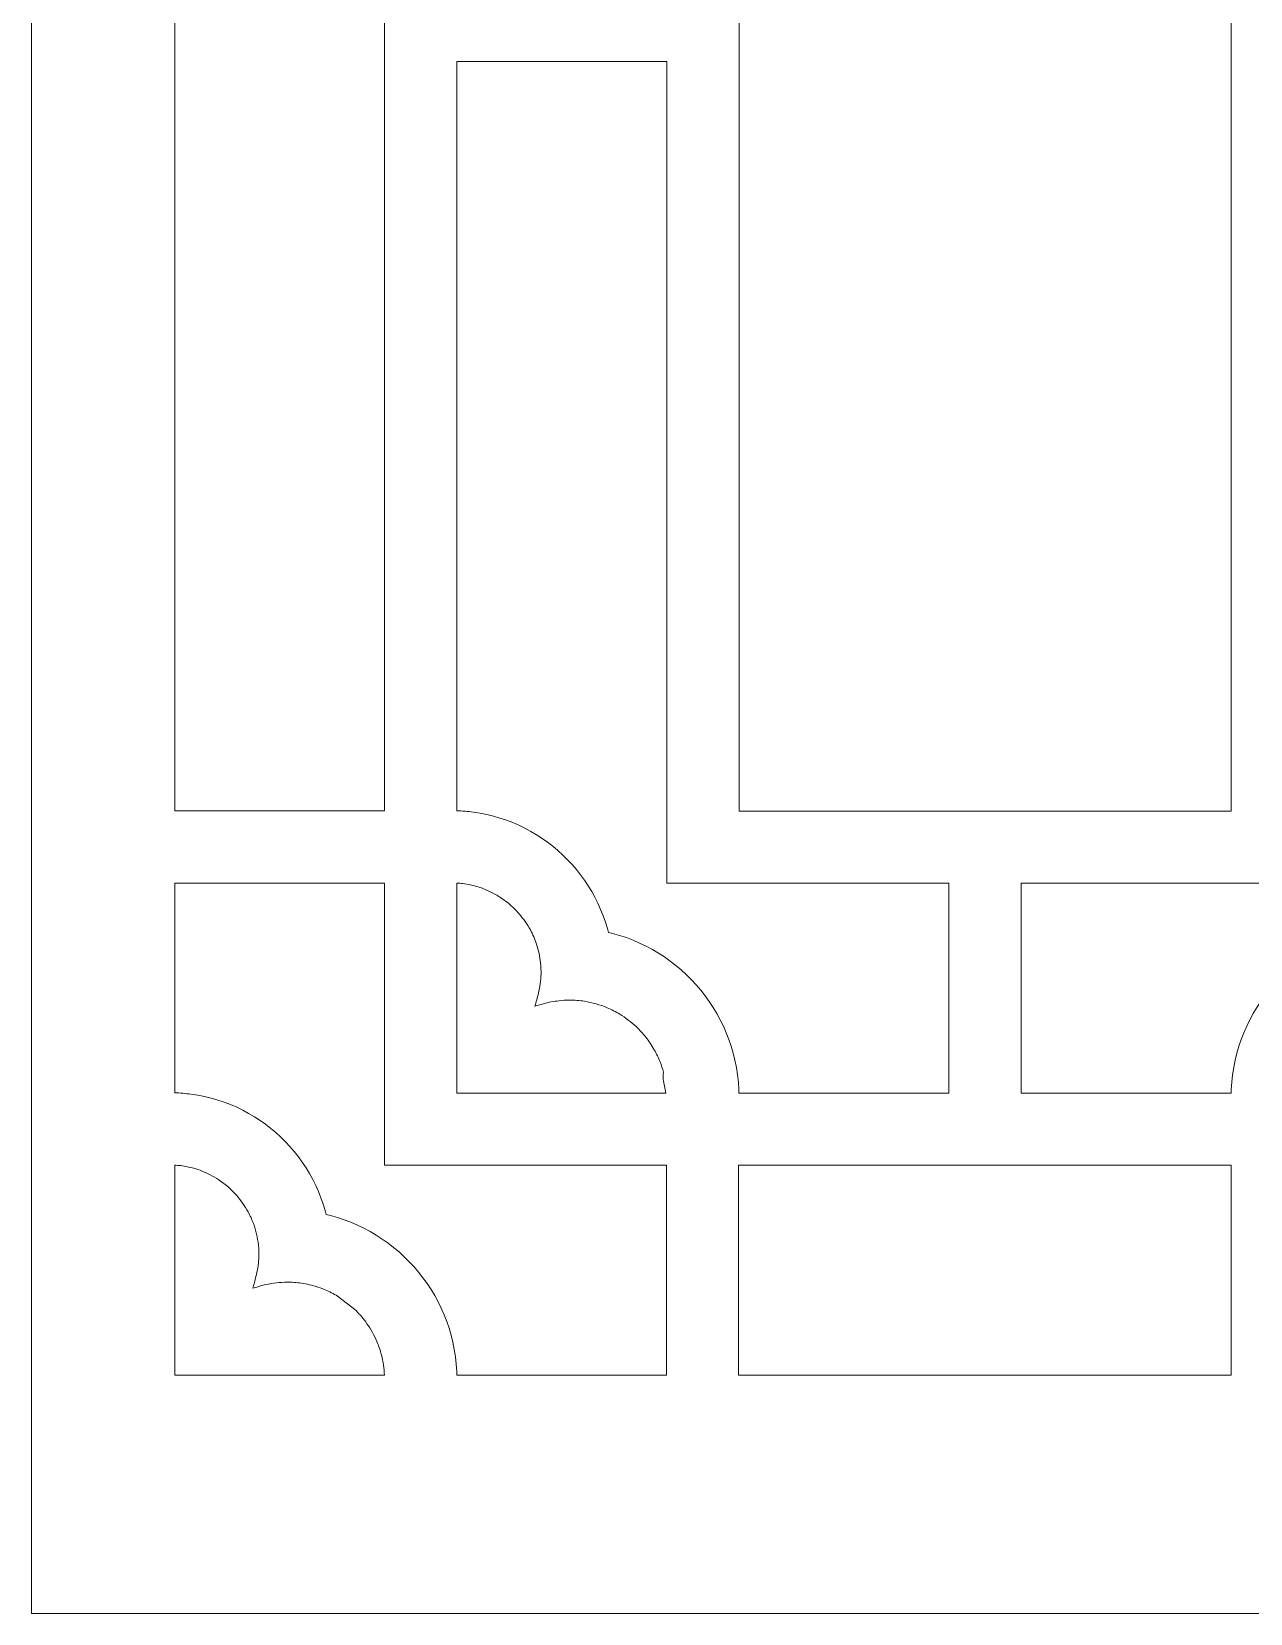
# Model space of a CAD drawing. Header units: centimetres. Extents: x -16.1 to -7.2, y -9.5 to 9.5.
# Drawn here: x -16.137 to -13.483, y -9.5 to -6.053 of the extents above; entities that cross this region are included whole.
import ezdxf

# ---------------------------------------------------------------- set-up
doc = ezdxf.new("R2010")
doc.units = ezdxf.units.CM
doc.header["$MEASUREMENT"] = 0
doc.layers.add('layer 1', color=7, linetype='Continuous')

msp = doc.modelspace()

# ---------------------------------------------------------------- linework, layer by layer
at = {"layer": 'layer 1', "color": 250, "lineweight": 9}
msp.add_open_spline([(-11.98374, 9.5), (-11.98374, 9.5), (-11.98374, -9.5), (-11.98374, -9.5), (-11.98374, -9.5), (-11.98374, -9.5), (-16.13676, -9.5), (-16.13676, -9.5), (-16.13676, -9.5), (-16.13676, -9.5), (-16.13676, 9.5), (-16.13676, 9.5), (-16.13676, 9.5), (-16.13676, 9.5), (-11.98374, 9.5), (-11.98374, 9.5)], degree=3, knots=[0, 0, 0, 0, 0.2, 0.2, 0.2, 0.2, 0.4, 0.4, 0.4, 0.4, 0.6, 0.6, 0.6, 0.6, 1, 1, 1, 1], dxfattribs=at)
at = {"layer": 'layer 1', "color": 7, "lineweight": 9}
for points, knots in [([(-15.82527, -4.32706), (-15.82527, -4.32706), (-15.82527, -7.75155), (-15.82527, -7.75155), (-15.82527, -7.75155), (-15.82527, -7.75155), (-15.368, -7.75155), (-15.368, -7.75155), (-15.368, -7.75155), (-15.368, -7.75155), (-15.368, -4.32706), (-15.368, -4.32706), (-15.368, -4.32706), (-15.368, -4.32706), (-15.82527, -4.32706), (-15.82527, -4.32706)], [0, 0, 0, 0, 0.2, 0.2, 0.2, 0.2, 0.4, 0.4, 0.4, 0.4, 0.6, 0.6, 0.6, 0.6, 1, 1, 1, 1]), ([(-13.52434, -4.32758), (-13.52434, -4.32758), (-14.59619, -4.32758), (-14.59619, -4.32758), (-14.59619, -4.32758), (-14.59619, -4.32758), (-14.59619, -7.75177), (-14.59619, -7.75177), (-14.59619, -7.75177), (-14.59619, -7.75177), (-13.52434, -7.75177), (-13.52434, -7.75177), (-13.52434, -7.75177), (-13.52434, -7.75177), (-13.52434, -4.32758), (-13.52434, -4.32758)], [0, 0, 0, 0, 0.2, 0.2, 0.2, 0.2, 0.4, 0.4, 0.4, 0.4, 0.6, 0.6, 0.6, 0.6, 1, 1, 1, 1]), ([(-15.13104, -7.76282), (-15.13104, -7.76282), (-15.11677, -7.76695), (-15.11677, -7.76695), (-15.11677, -7.76695), (-15.11677, -7.76695), (-15.10276, -7.77168), (-15.10276, -7.77168), (-15.10276, -7.77168), (-15.10276, -7.77168), (-15.08904, -7.77696), (-15.08904, -7.77696), (-15.08904, -7.77696), (-15.08904, -7.77696), (-15.07558, -7.78279), (-15.07558, -7.78279), (-15.07558, -7.78279), (-15.07558, -7.78279), (-15.0624, -7.78919), (-15.0624, -7.78919), (-15.0624, -7.78919), (-15.0624, -7.78919), (-15.04957, -7.79608), (-15.04957, -7.79608), (-15.04957, -7.79608), (-15.04957, -7.79608), (-15.03705, -7.80349), (-15.03705, -7.80349), (-15.03705, -7.80349), (-15.03705, -7.80349), (-15.02485, -7.81139), (-15.02485, -7.81139), (-15.02485, -7.81139), (-15.02485, -7.81139), (-15.01301, -7.81979), (-15.01301, -7.81979), (-15.01301, -7.81979), (-15.01301, -7.81979), (-15.00156, -7.82862), (-15.00156, -7.82862), (-15.00156, -7.82862), (-15.00156, -7.82862), (-14.99047, -7.83794), (-14.99047, -7.83794), (-14.99047, -7.83794), (-14.99047, -7.83794), (-14.97976, -7.84768), (-14.97976, -7.84768), (-14.97976, -7.84768), (-14.97976, -7.84768), (-14.96947, -7.85786), (-14.96947, -7.85786), (-14.96947, -7.85786), (-14.96947, -7.85786), (-14.95963, -7.86844), (-14.95963, -7.86844), (-14.95963, -7.86844), (-14.95963, -7.86844), (-14.95017, -7.8794), (-14.95017, -7.8794), (-14.95017, -7.8794), (-14.95017, -7.8794), (-14.9412, -7.89078), (-14.9412, -7.89078), (-14.9412, -7.89078), (-14.9412, -7.89078), (-14.93266, -7.90251), (-14.93266, -7.90251), (-14.93266, -7.90251), (-14.93266, -7.90251), (-14.92463, -7.9146), (-14.92463, -7.9146), (-14.92463, -7.9146), (-14.92463, -7.9146), (-14.91708, -7.92701), (-14.91708, -7.92701), (-14.91708, -7.92701), (-14.91708, -7.92701), (-14.91002, -7.93979), (-14.91002, -7.93979), (-14.91002, -7.93979), (-14.91002, -7.93979), (-14.90351, -7.95283), (-14.90351, -7.95283), (-14.90351, -7.95283), (-14.90351, -7.95283), (-14.89752, -7.9662), (-14.89752, -7.9662), (-14.89752, -7.9662), (-14.89752, -7.9662), (-14.89208, -7.97987), (-14.89208, -7.97987), (-14.89208, -7.97987), (-14.89208, -7.97987), (-14.88719, -7.9938), (-14.88719, -7.9938), (-14.88719, -7.9938), (-14.88719, -7.9938), (-14.88289, -8.00799), (-14.88289, -8.00799), (-14.88289, -8.00799), (-14.88289, -8.00799), (-14.88076, -8.01616), (-14.88076, -8.01616), (-14.88076, -8.01616), (-14.88076, -8.01616), (-14.87163, -8.01836), (-14.87163, -8.01836), (-14.87163, -8.01836), (-14.87163, -8.01836), (-14.85642, -8.0227), (-14.85642, -8.0227), (-14.85642, -8.0227), (-14.85642, -8.0227), (-14.84152, -8.02765), (-14.84152, -8.02765), (-14.84152, -8.02765), (-14.84152, -8.02765), (-14.82689, -8.03323), (-14.82689, -8.03323), (-14.82689, -8.03323), (-14.82689, -8.03323), (-14.81258, -8.03942), (-14.81258, -8.03942), (-14.81258, -8.03942), (-14.81258, -8.03942), (-14.79856, -8.04616), (-14.79856, -8.04616), (-14.79856, -8.04616), (-14.79856, -8.04616), (-14.7849, -8.0535), (-14.7849, -8.0535), (-14.7849, -8.0535), (-14.7849, -8.0535), (-14.77159, -8.06134), (-14.77159, -8.06134), (-14.77159, -8.06134), (-14.77159, -8.06134), (-14.75863, -8.06974), (-14.75863, -8.06974), (-14.75863, -8.06974), (-14.75863, -8.06974), (-14.74605, -8.07868), (-14.74605, -8.07868), (-14.74605, -8.07868), (-14.74605, -8.07868), (-14.73386, -8.08809), (-14.73386, -8.08809), (-14.73386, -8.08809), (-14.73386, -8.08809), (-14.72209, -8.09801), (-14.72209, -8.09801), (-14.72209, -8.09801), (-14.72209, -8.09801), (-14.71075, -8.10838), (-14.71075, -8.10838), (-14.71075, -8.10838), (-14.71075, -8.10838), (-14.69983, -8.11924), (-14.69983, -8.11924), (-14.69983, -8.11924), (-14.69983, -8.11924), (-14.68939, -8.1305), (-14.68939, -8.1305), (-14.68939, -8.1305), (-14.68939, -8.1305), (-14.67938, -8.14221), (-14.67938, -8.14221), (-14.67938, -8.14221), (-14.67938, -8.14221), (-14.66988, -8.15435), (-14.66988, -8.15435), (-14.66988, -8.15435), (-14.66988, -8.15435), (-14.66089, -8.16685), (-14.66089, -8.16685), (-14.66089, -8.16685), (-14.66089, -8.16685), (-14.65241, -8.17976), (-14.65241, -8.17976), (-14.65241, -8.17976), (-14.65241, -8.17976), (-14.64446, -8.19302), (-14.64446, -8.19302), (-14.64446, -8.19302), (-14.64446, -8.19302), (-14.63704, -8.20664), (-14.63704, -8.20664), (-14.63704, -8.20664), (-14.63704, -8.20664), (-14.63021, -8.22058), (-14.63021, -8.22058), (-14.63021, -8.22058), (-14.63021, -8.22058), (-14.62397, -8.23486), (-14.62397, -8.23486), (-14.62397, -8.23486), (-14.62397, -8.23486), (-14.61829, -8.24944), (-14.61829, -8.24944), (-14.61829, -8.24944), (-14.61829, -8.24944), (-14.61322, -8.26431), (-14.61322, -8.26431), (-14.61322, -8.26431), (-14.61322, -8.26431), (-14.60879, -8.27946), (-14.60879, -8.27946), (-14.60879, -8.27946), (-14.60879, -8.27946), (-14.60499, -8.29486), (-14.60499, -8.29486), (-14.60499, -8.29486), (-14.60499, -8.29486), (-14.60188, -8.31051), (-14.60188, -8.31051), (-14.60188, -8.31051), (-14.60188, -8.31051), (-14.59939, -8.32637), (-14.59939, -8.32637), (-14.59939, -8.32637), (-14.59939, -8.32637), (-14.59761, -8.34245), (-14.59761, -8.34245), (-14.59761, -8.34245), (-14.59761, -8.34245), (-14.59651, -8.35871), (-14.59651, -8.35871), (-14.59651, -8.35871), (-14.59651, -8.35871), (-14.59635, -8.36632), (-14.59635, -8.36632), (-14.59635, -8.36632), (-14.59635, -8.36632), (-14.13889, -8.36632), (-14.13889, -8.36632), (-14.13889, -8.36632), (-14.13889, -8.36632), (-14.13889, -7.90905), (-14.13889, -7.90905), (-14.13889, -7.90905), (-14.13889, -7.90905), (-14.75343, -7.90905), (-14.75343, -7.90905), (-14.75343, -7.90905), (-14.75343, -7.90905), (-14.75343, -6.1183), (-14.75343, -6.1183), (-14.75343, -6.1183), (-14.75343, -6.1183), (-15.21073, -6.1183), (-15.21073, -6.1183), (-15.21073, -6.1183), (-15.21073, -6.1183), (-15.21073, -7.7512), (-15.21073, -7.7512), (-15.21073, -7.7512), (-15.19878, -7.75147), (-15.18702, -7.7527), (-15.17518, -7.75402), (-15.17518, -7.75402), (-15.17518, -7.75402), (-15.16024, -7.75634), (-15.16024, -7.75634), (-15.16024, -7.75634), (-15.16024, -7.75634), (-15.14551, -7.75927), (-15.14551, -7.75927), (-15.14551, -7.75927), (-15.14551, -7.75927), (-15.13104, -7.76282), (-15.13104, -7.76282)], [0, 0, 0, 0, 0.0144928, 0.0144928, 0.0144928, 0.0144928, 0.0289855, 0.0289855, 0.0289855, 0.0289855, 0.0434783, 0.0434783, 0.0434783, 0.0434783, 0.057971, 0.057971, 0.057971, 0.057971, 0.0724638, 0.0724638, 0.0724638, 0.0724638, 0.0869565, 0.0869565, 0.0869565, 0.0869565, 0.1014493, 0.1014493, 0.1014493, 0.1014493, 0.115942, 0.115942, 0.115942, 0.115942, 0.1304348, 0.1304348, 0.1304348, 0.1304348, 0.1449275, 0.1449275, 0.1449275, 0.1449275, 0.1594203, 0.1594203, 0.1594203, 0.1594203, 0.173913, 0.173913, 0.173913, 0.173913, 0.1884058, 0.1884058, 0.1884058, 0.1884058, 0.2028986, 0.2028986, 0.2028986, 0.2028986, 0.2173913, 0.2173913, 0.2173913, 0.2173913, 0.2318841, 0.2318841, 0.2318841, 0.2318841, 0.2463768, 0.2463768, 0.2463768, 0.2463768, 0.2608696, 0.2608696, 0.2608696, 0.2608696, 0.2753623, 0.2753623, 0.2753623, 0.2753623, 0.2898551, 0.2898551, 0.2898551, 0.2898551, 0.3043478, 0.3043478, 0.3043478, 0.3043478, 0.3188406, 0.3188406, 0.3188406, 0.3188406, 0.3333333, 0.3333333, 0.3333333, 0.3333333, 0.3478261, 0.3478261, 0.3478261, 0.3478261, 0.3623188, 0.3623188, 0.3623188, 0.3623188, 0.3768116, 0.3768116, 0.3768116, 0.3768116, 0.3913043, 0.3913043, 0.3913043, 0.3913043, 0.4057971, 0.4057971, 0.4057971, 0.4057971, 0.4202899, 0.4202899, 0.4202899, 0.4202899, 0.4347826, 0.4347826, 0.4347826, 0.4347826, 0.4492754, 0.4492754, 0.4492754, 0.4492754, 0.4637681, 0.4637681, 0.4637681, 0.4637681, 0.4782609, 0.4782609, 0.4782609, 0.4782609, 0.4927536, 0.4927536, 0.4927536, 0.4927536, 0.5072464, 0.5072464, 0.5072464, 0.5072464, 0.5217391, 0.5217391, 0.5217391, 0.5217391, 0.5362319, 0.5362319, 0.5362319, 0.5362319, 0.5507246, 0.5507246, 0.5507246, 0.5507246, 0.5652174, 0.5652174, 0.5652174, 0.5652174, 0.5797101, 0.5797101, 0.5797101, 0.5797101, 0.5942029, 0.5942029, 0.5942029, 0.5942029, 0.6086957, 0.6086957, 0.6086957, 0.6086957, 0.6231884, 0.6231884, 0.6231884, 0.6231884, 0.6376812, 0.6376812, 0.6376812, 0.6376812, 0.6521739, 0.6521739, 0.6521739, 0.6521739, 0.6666667, 0.6666667, 0.6666667, 0.6666667, 0.6811594, 0.6811594, 0.6811594, 0.6811594, 0.6956522, 0.6956522, 0.6956522, 0.6956522, 0.7101449, 0.7101449, 0.7101449, 0.7101449, 0.7246377, 0.7246377, 0.7246377, 0.7246377, 0.7391304, 0.7391304, 0.7391304, 0.7391304, 0.7536232, 0.7536232, 0.7536232, 0.7536232, 0.7681159, 0.7681159, 0.7681159, 0.7681159, 0.7826087, 0.7826087, 0.7826087, 0.7826087, 0.7971014, 0.7971014, 0.7971014, 0.7971014, 0.8115942, 0.8115942, 0.8115942, 0.8115942, 0.826087, 0.826087, 0.826087, 0.826087, 0.8405797, 0.8405797, 0.8405797, 0.8405797, 0.8550725, 0.8550725, 0.8550725, 0.8550725, 0.8695652, 0.8695652, 0.8695652, 0.8695652, 0.884058, 0.884058, 0.884058, 0.884058, 0.8985507, 0.8985507, 0.8985507, 0.8985507, 0.9130435, 0.9130435, 0.9130435, 0.9130435, 0.9275362, 0.9275362, 0.9275362, 0.9275362, 0.942029, 0.942029, 0.942029, 0.942029, 0.9565217, 0.9565217, 0.9565217, 0.9565217, 0.9710145, 0.9710145, 0.9710145, 0.9710145, 1, 1, 1, 1]), ([(-13.46809, -8.17976), (-13.46809, -8.17976), (-13.45962, -8.16685), (-13.45962, -8.16685), (-13.45962, -8.16685), (-13.45962, -8.16685), (-13.45062, -8.15435), (-13.45062, -8.15435), (-13.45062, -8.15435), (-13.45062, -8.15435), (-13.4411, -8.14221), (-13.4411, -8.14221), (-13.4411, -8.14221), (-13.4411, -8.14221), (-13.43114, -8.1305), (-13.43114, -8.1305), (-13.43114, -8.1305), (-13.43114, -8.1305), (-13.42067, -8.11924), (-13.42067, -8.11924), (-13.42067, -8.11924), (-13.42067, -8.11924), (-13.40976, -8.10838), (-13.40976, -8.10838), (-13.40976, -8.10838), (-13.40976, -8.10838), (-13.39841, -8.09801), (-13.39841, -8.09801), (-13.39841, -8.09801), (-13.39841, -8.09801), (-13.38662, -8.08809), (-13.38662, -8.08809), (-13.38662, -8.08809), (-13.38662, -8.08809), (-13.37445, -8.07868), (-13.37445, -8.07868), (-13.37445, -8.07868), (-13.37445, -8.07868), (-13.36188, -8.06974), (-13.36188, -8.06974), (-13.36188, -8.06974), (-13.36188, -8.06974), (-13.34894, -8.06134), (-13.34894, -8.06134), (-13.34894, -8.06134), (-13.34894, -8.06134), (-13.3356, -8.0535), (-13.3356, -8.0535), (-13.3356, -8.0535), (-13.3356, -8.0535), (-13.32192, -8.04616), (-13.32192, -8.04616), (-13.32192, -8.04616), (-13.32192, -8.04616), (-13.30792, -8.03942), (-13.30792, -8.03942), (-13.30792, -8.03942), (-13.30792, -8.03942), (-13.29362, -8.03323), (-13.29362, -8.03323), (-13.29362, -8.03323), (-13.29362, -8.03323), (-13.27899, -8.02765), (-13.27899, -8.02765), (-13.27899, -8.02765), (-13.27899, -8.02765), (-13.26408, -8.0227), (-13.26408, -8.0227), (-13.26408, -8.0227), (-13.26408, -8.0227), (-13.2489, -8.01836), (-13.2489, -8.01836), (-13.2489, -8.01836), (-13.2489, -8.01836), (-13.23974, -8.01616), (-13.23974, -8.01616), (-13.23974, -8.01616), (-13.23974, -8.01616), (-13.23764, -8.00799), (-13.23764, -8.00799), (-13.23764, -8.00799), (-13.23764, -8.00799), (-13.23331, -7.9938), (-13.23331, -7.9938), (-13.23331, -7.9938), (-13.23331, -7.9938), (-13.22842, -7.97987), (-13.22842, -7.97987), (-13.22842, -7.97987), (-13.22842, -7.97987), (-13.22298, -7.9662), (-13.22298, -7.9662), (-13.22298, -7.9662), (-13.22298, -7.9662), (-13.21699, -7.95283), (-13.21699, -7.95283), (-13.21699, -7.95283), (-13.21699, -7.95283), (-13.21045, -7.93979), (-13.21045, -7.93979), (-13.21045, -7.93979), (-13.21045, -7.93979), (-13.20343, -7.92701), (-13.20343, -7.92701), (-13.20343, -7.92701), (-13.20343, -7.92701), (-13.19588, -7.9146), (-13.19588, -7.9146), (-13.19588, -7.9146), (-13.19588, -7.9146), (-13.18781, -7.90251), (-13.18781, -7.90251), (-13.18781, -7.90251), (-13.18781, -7.90251), (-13.1793, -7.89078), (-13.1793, -7.89078), (-13.1793, -7.89078), (-13.1793, -7.89078), (-13.17031, -7.8794), (-13.17031, -7.8794), (-13.17031, -7.8794), (-13.17031, -7.8794), (-13.1609, -7.86844), (-13.1609, -7.86844), (-13.1609, -7.86844), (-13.1609, -7.86844), (-13.15103, -7.85786), (-13.15103, -7.85786), (-13.15103, -7.85786), (-13.15103, -7.85786), (-13.14072, -7.84768), (-13.14072, -7.84768), (-13.14072, -7.84768), (-13.14072, -7.84768), (-13.13003, -7.83794), (-13.13003, -7.83794), (-13.13003, -7.83794), (-13.13003, -7.83794), (-13.11895, -7.82862), (-13.11895, -7.82862), (-13.11895, -7.82862), (-13.11895, -7.82862), (-13.10747, -7.81979), (-13.10747, -7.81979), (-13.10747, -7.81979), (-13.10747, -7.81979), (-13.09565, -7.81139), (-13.09565, -7.81139), (-13.09565, -7.81139), (-13.09565, -7.81139), (-13.08345, -7.80349), (-13.08345, -7.80349), (-13.08345, -7.80349), (-13.08345, -7.80349), (-13.07093, -7.79608), (-13.07093, -7.79608), (-13.07093, -7.79608), (-13.07093, -7.79608), (-13.05808, -7.78919), (-13.05808, -7.78919), (-13.05808, -7.78919), (-13.05808, -7.78919), (-13.04492, -7.78279), (-13.04492, -7.78279), (-13.04492, -7.78279), (-13.04492, -7.78279), (-13.03147, -7.77696), (-13.03147, -7.77696), (-13.03147, -7.77696), (-13.03147, -7.77696), (-13.01774, -7.77168), (-13.01774, -7.77168), (-13.01774, -7.77168), (-13.01774, -7.77168), (-13.00374, -7.76695), (-13.00374, -7.76695), (-13.00374, -7.76695), (-13.00374, -7.76695), (-12.98949, -7.76282), (-12.98949, -7.76282), (-12.98949, -7.76282), (-12.98949, -7.76282), (-12.975, -7.75927), (-12.975, -7.75927), (-12.975, -7.75927), (-12.975, -7.75927), (-12.96028, -7.75634), (-12.96028, -7.75634), (-12.96028, -7.75634), (-12.96028, -7.75634), (-12.94535, -7.75402), (-12.94535, -7.75402), (-12.94535, -7.75402), (-12.93348, -7.7527), (-12.92172, -7.75147), (-12.90977, -7.7512), (-12.90977, -7.7512), (-12.90977, -7.7512), (-12.90977, -6.1183), (-12.90977, -6.1183), (-12.90977, -6.1183), (-12.90977, -6.1183), (-13.36707, -6.1183), (-13.36707, -6.1183), (-13.36707, -6.1183), (-13.36707, -6.1183), (-13.36707, -7.90905), (-13.36707, -7.90905), (-13.36707, -7.90905), (-13.36707, -7.90905), (-13.98161, -7.90905), (-13.98161, -7.90905), (-13.98161, -7.90905), (-13.98161, -7.90905), (-13.98161, -8.36632), (-13.98161, -8.36632), (-13.98161, -8.36632), (-13.98161, -8.36632), (-13.52415, -8.36632), (-13.52415, -8.36632), (-13.52415, -8.36632), (-13.52415, -8.36632), (-13.52396, -8.35871), (-13.52396, -8.35871), (-13.52396, -8.35871), (-13.52396, -8.35871), (-13.52289, -8.34245), (-13.52289, -8.34245), (-13.52289, -8.34245), (-13.52289, -8.34245), (-13.52111, -8.32637), (-13.52111, -8.32637), (-13.52111, -8.32637), (-13.52111, -8.32637), (-13.51865, -8.31051), (-13.51865, -8.31051), (-13.51865, -8.31051), (-13.51865, -8.31051), (-13.51551, -8.29486), (-13.51551, -8.29486), (-13.51551, -8.29486), (-13.51551, -8.29486), (-13.51171, -8.27946), (-13.51171, -8.27946), (-13.51171, -8.27946), (-13.51171, -8.27946), (-13.50728, -8.26431), (-13.50728, -8.26431), (-13.50728, -8.26431), (-13.50728, -8.26431), (-13.50222, -8.24944), (-13.50222, -8.24944), (-13.50222, -8.24944), (-13.50222, -8.24944), (-13.49656, -8.23486), (-13.49656, -8.23486), (-13.49656, -8.23486), (-13.49656, -8.23486), (-13.49027, -8.22058), (-13.49027, -8.22058), (-13.49027, -8.22058), (-13.49027, -8.22058), (-13.48343, -8.20664), (-13.48343, -8.20664), (-13.48343, -8.20664), (-13.48343, -8.20664), (-13.47605, -8.19302), (-13.47605, -8.19302), (-13.47605, -8.19302), (-13.47605, -8.19302), (-13.46809, -8.17976), (-13.46809, -8.17976)], [0, 0, 0, 0, 0.0144928, 0.0144928, 0.0144928, 0.0144928, 0.0289855, 0.0289855, 0.0289855, 0.0289855, 0.0434783, 0.0434783, 0.0434783, 0.0434783, 0.057971, 0.057971, 0.057971, 0.057971, 0.0724638, 0.0724638, 0.0724638, 0.0724638, 0.0869565, 0.0869565, 0.0869565, 0.0869565, 0.1014493, 0.1014493, 0.1014493, 0.1014493, 0.115942, 0.115942, 0.115942, 0.115942, 0.1304348, 0.1304348, 0.1304348, 0.1304348, 0.1449275, 0.1449275, 0.1449275, 0.1449275, 0.1594203, 0.1594203, 0.1594203, 0.1594203, 0.173913, 0.173913, 0.173913, 0.173913, 0.1884058, 0.1884058, 0.1884058, 0.1884058, 0.2028986, 0.2028986, 0.2028986, 0.2028986, 0.2173913, 0.2173913, 0.2173913, 0.2173913, 0.2318841, 0.2318841, 0.2318841, 0.2318841, 0.2463768, 0.2463768, 0.2463768, 0.2463768, 0.2608696, 0.2608696, 0.2608696, 0.2608696, 0.2753623, 0.2753623, 0.2753623, 0.2753623, 0.2898551, 0.2898551, 0.2898551, 0.2898551, 0.3043478, 0.3043478, 0.3043478, 0.3043478, 0.3188406, 0.3188406, 0.3188406, 0.3188406, 0.3333333, 0.3333333, 0.3333333, 0.3333333, 0.3478261, 0.3478261, 0.3478261, 0.3478261, 0.3623188, 0.3623188, 0.3623188, 0.3623188, 0.3768116, 0.3768116, 0.3768116, 0.3768116, 0.3913043, 0.3913043, 0.3913043, 0.3913043, 0.4057971, 0.4057971, 0.4057971, 0.4057971, 0.4202899, 0.4202899, 0.4202899, 0.4202899, 0.4347826, 0.4347826, 0.4347826, 0.4347826, 0.4492754, 0.4492754, 0.4492754, 0.4492754, 0.4637681, 0.4637681, 0.4637681, 0.4637681, 0.4782609, 0.4782609, 0.4782609, 0.4782609, 0.4927536, 0.4927536, 0.4927536, 0.4927536, 0.5072464, 0.5072464, 0.5072464, 0.5072464, 0.5217391, 0.5217391, 0.5217391, 0.5217391, 0.5362319, 0.5362319, 0.5362319, 0.5362319, 0.5507246, 0.5507246, 0.5507246, 0.5507246, 0.5652174, 0.5652174, 0.5652174, 0.5652174, 0.5797101, 0.5797101, 0.5797101, 0.5797101, 0.5942029, 0.5942029, 0.5942029, 0.5942029, 0.6086957, 0.6086957, 0.6086957, 0.6086957, 0.6231884, 0.6231884, 0.6231884, 0.6231884, 0.6376812, 0.6376812, 0.6376812, 0.6376812, 0.6521739, 0.6521739, 0.6521739, 0.6521739, 0.6666667, 0.6666667, 0.6666667, 0.6666667, 0.6811594, 0.6811594, 0.6811594, 0.6811594, 0.6956522, 0.6956522, 0.6956522, 0.6956522, 0.7101449, 0.7101449, 0.7101449, 0.7101449, 0.7246377, 0.7246377, 0.7246377, 0.7246377, 0.7391304, 0.7391304, 0.7391304, 0.7391304, 0.7536232, 0.7536232, 0.7536232, 0.7536232, 0.7681159, 0.7681159, 0.7681159, 0.7681159, 0.7826087, 0.7826087, 0.7826087, 0.7826087, 0.7971014, 0.7971014, 0.7971014, 0.7971014, 0.8115942, 0.8115942, 0.8115942, 0.8115942, 0.826087, 0.826087, 0.826087, 0.826087, 0.8405797, 0.8405797, 0.8405797, 0.8405797, 0.8550725, 0.8550725, 0.8550725, 0.8550725, 0.8695652, 0.8695652, 0.8695652, 0.8695652, 0.884058, 0.884058, 0.884058, 0.884058, 0.8985507, 0.8985507, 0.8985507, 0.8985507, 0.9130435, 0.9130435, 0.9130435, 0.9130435, 0.9275362, 0.9275362, 0.9275362, 0.9275362, 0.942029, 0.942029, 0.942029, 0.942029, 0.9565217, 0.9565217, 0.9565217, 0.9565217, 0.9710145, 0.9710145, 0.9710145, 0.9710145, 1, 1, 1, 1]), ([(-15.69013, -8.39736), (-15.69013, -8.39736), (-15.67697, -8.40373), (-15.67697, -8.40373), (-15.67697, -8.40373), (-15.67697, -8.40373), (-15.66412, -8.41062), (-15.66412, -8.41062), (-15.66412, -8.41062), (-15.66412, -8.41062), (-15.65159, -8.41803), (-15.65159, -8.41803), (-15.65159, -8.41803), (-15.65159, -8.41803), (-15.63943, -8.42593), (-15.63943, -8.42593), (-15.63943, -8.42593), (-15.63943, -8.42593), (-15.62758, -8.43433), (-15.62758, -8.43433), (-15.62758, -8.43433), (-15.62758, -8.43433), (-15.61612, -8.44319), (-15.61612, -8.44319), (-15.61612, -8.44319), (-15.61612, -8.44319), (-15.60502, -8.45248), (-15.60502, -8.45248), (-15.60502, -8.45248), (-15.60502, -8.45248), (-15.59432, -8.46222), (-15.59432, -8.46222), (-15.59432, -8.46222), (-15.59432, -8.46222), (-15.58402, -8.4724), (-15.58402, -8.4724), (-15.58402, -8.4724), (-15.58402, -8.4724), (-15.57417, -8.48298), (-15.57417, -8.48298), (-15.57417, -8.48298), (-15.57417, -8.48298), (-15.56474, -8.49394), (-15.56474, -8.49394), (-15.56474, -8.49394), (-15.56474, -8.49394), (-15.55575, -8.50533), (-15.55575, -8.50533), (-15.55575, -8.50533), (-15.55575, -8.50533), (-15.54724, -8.51705), (-15.54724, -8.51705), (-15.54724, -8.51705), (-15.54724, -8.51705), (-15.5392, -8.52914), (-15.5392, -8.52914), (-15.5392, -8.52914), (-15.5392, -8.52914), (-15.53162, -8.54156), (-15.53162, -8.54156), (-15.53162, -8.54156), (-15.53162, -8.54156), (-15.5246, -8.55433), (-15.5246, -8.55433), (-15.5246, -8.55433), (-15.5246, -8.55433), (-15.51806, -8.5674), (-15.51806, -8.5674), (-15.51806, -8.5674), (-15.51806, -8.5674), (-15.51207, -8.58078), (-15.51207, -8.58078), (-15.51207, -8.58078), (-15.51207, -8.58078), (-15.50663, -8.59442), (-15.50663, -8.59442), (-15.50663, -8.59442), (-15.50663, -8.59442), (-15.50176, -8.60834), (-15.50176, -8.60834), (-15.50176, -8.60834), (-15.50176, -8.60834), (-15.49744, -8.62253), (-15.49744, -8.62253), (-15.49744, -8.62253), (-15.49744, -8.62253), (-15.49533, -8.63071), (-15.49533, -8.63071), (-15.49533, -8.63071), (-15.49533, -8.63071), (-15.48617, -8.63292), (-15.48617, -8.63292), (-15.48617, -8.63292), (-15.48617, -8.63292), (-15.47099, -8.63725), (-15.47099, -8.63725), (-15.47099, -8.63725), (-15.47099, -8.63725), (-15.45609, -8.64223), (-15.45609, -8.64223), (-15.45609, -8.64223), (-15.45609, -8.64223), (-15.44145, -8.64781), (-15.44145, -8.64781), (-15.44145, -8.64781), (-15.44145, -8.64781), (-15.42713, -8.65396), (-15.42713, -8.65396), (-15.42713, -8.65396), (-15.42713, -8.65396), (-15.41312, -8.66071), (-15.41312, -8.66071), (-15.41312, -8.66071), (-15.41312, -8.66071), (-15.39945, -8.66804), (-15.39945, -8.66804), (-15.39945, -8.66804), (-15.39945, -8.66804), (-15.38614, -8.67592), (-15.38614, -8.67592), (-15.38614, -8.67592), (-15.38614, -8.67592), (-15.37317, -8.68431), (-15.37317, -8.68431), (-15.37317, -8.68431), (-15.37317, -8.68431), (-15.36059, -8.69323), (-15.36059, -8.69323), (-15.36059, -8.69323), (-15.36059, -8.69323), (-15.34842, -8.70266), (-15.34842, -8.70266), (-15.34842, -8.70266), (-15.34842, -8.70266), (-15.33663, -8.71256), (-15.33663, -8.71256), (-15.33663, -8.71256), (-15.33663, -8.71256), (-15.32529, -8.72296), (-15.32529, -8.72296), (-15.32529, -8.72296), (-15.32529, -8.72296), (-15.31438, -8.73378), (-15.31438, -8.73378), (-15.31438, -8.73378), (-15.31438, -8.73378), (-15.30393, -8.74508), (-15.30393, -8.74508), (-15.30393, -8.74508), (-15.30393, -8.74508), (-15.29395, -8.75678), (-15.29395, -8.75678), (-15.29395, -8.75678), (-15.29395, -8.75678), (-15.28446, -8.76889), (-15.28446, -8.76889), (-15.28446, -8.76889), (-15.28446, -8.76889), (-15.27543, -8.78142), (-15.27543, -8.78142), (-15.27543, -8.78142), (-15.27543, -8.78142), (-15.26695, -8.79433), (-15.26695, -8.79433), (-15.26695, -8.79433), (-15.26695, -8.79433), (-15.25902, -8.80759), (-15.25902, -8.80759), (-15.25902, -8.80759), (-15.25902, -8.80759), (-15.25161, -8.82121), (-15.25161, -8.82121), (-15.25161, -8.82121), (-15.25161, -8.82121), (-15.24478, -8.83516), (-15.24478, -8.83516), (-15.24478, -8.83516), (-15.24478, -8.83516), (-15.23851, -8.84943), (-15.23851, -8.84943), (-15.23851, -8.84943), (-15.23851, -8.84943), (-15.23283, -8.86401), (-15.23283, -8.86401), (-15.23283, -8.86401), (-15.23283, -8.86401), (-15.2278, -8.87886), (-15.2278, -8.87886), (-15.2278, -8.87886), (-15.2278, -8.87886), (-15.22333, -8.89401), (-15.22333, -8.89401), (-15.22333, -8.89401), (-15.22333, -8.89401), (-15.21953, -8.9094), (-15.21953, -8.9094), (-15.21953, -8.9094), (-15.21953, -8.9094), (-15.21642, -8.92505), (-15.21642, -8.92505), (-15.21642, -8.92505), (-15.21642, -8.92505), (-15.21396, -8.94091), (-15.21396, -8.94091), (-15.21396, -8.94091), (-15.21396, -8.94091), (-15.21215, -8.95699), (-15.21215, -8.95699), (-15.21215, -8.95699), (-15.21215, -8.95699), (-15.21109, -8.97326), (-15.21109, -8.97326), (-15.21109, -8.97326), (-15.21109, -8.97326), (-15.21092, -8.98086), (-15.21092, -8.98086), (-15.21092, -8.98086), (-15.21092, -8.98086), (-14.75439, -8.98086), (-14.75439, -8.98086), (-14.75439, -8.98086), (-14.75439, -8.98086), (-14.75439, -8.52359), (-14.75439, -8.52359), (-14.75439, -8.52359), (-14.75439, -8.52359), (-15.368, -8.52359), (-15.368, -8.52359), (-15.368, -8.52359), (-15.368, -8.52359), (-15.368, -7.90883), (-15.368, -7.90883), (-15.368, -7.90883), (-15.368, -7.90883), (-15.82527, -7.90883), (-15.82527, -7.90883), (-15.82527, -7.90883), (-15.82527, -7.90883), (-15.82527, -8.36575), (-15.82527, -8.36575), (-15.82527, -8.36575), (-15.81335, -8.36602), (-15.80156, -8.36725), (-15.78973, -8.36856), (-15.78973, -8.36856), (-15.78973, -8.36856), (-15.77479, -8.37088), (-15.77479, -8.37088), (-15.77479, -8.37088), (-15.77479, -8.37088), (-15.76008, -8.37381), (-15.76008, -8.37381), (-15.76008, -8.37381), (-15.76008, -8.37381), (-15.74558, -8.37737), (-15.74558, -8.37737), (-15.74558, -8.37737), (-15.74558, -8.37737), (-15.73131, -8.3815), (-15.73131, -8.3815), (-15.73131, -8.3815), (-15.73131, -8.3815), (-15.71731, -8.38623), (-15.71731, -8.38623), (-15.71731, -8.38623), (-15.71731, -8.38623), (-15.70358, -8.3915), (-15.70358, -8.3915), (-15.70358, -8.3915), (-15.70358, -8.3915), (-15.69013, -8.39736), (-15.69013, -8.39736)], [0, 0, 0, 0, 0.0144928, 0.0144928, 0.0144928, 0.0144928, 0.0289855, 0.0289855, 0.0289855, 0.0289855, 0.0434783, 0.0434783, 0.0434783, 0.0434783, 0.057971, 0.057971, 0.057971, 0.057971, 0.0724638, 0.0724638, 0.0724638, 0.0724638, 0.0869565, 0.0869565, 0.0869565, 0.0869565, 0.1014493, 0.1014493, 0.1014493, 0.1014493, 0.115942, 0.115942, 0.115942, 0.115942, 0.1304348, 0.1304348, 0.1304348, 0.1304348, 0.1449275, 0.1449275, 0.1449275, 0.1449275, 0.1594203, 0.1594203, 0.1594203, 0.1594203, 0.173913, 0.173913, 0.173913, 0.173913, 0.1884058, 0.1884058, 0.1884058, 0.1884058, 0.2028986, 0.2028986, 0.2028986, 0.2028986, 0.2173913, 0.2173913, 0.2173913, 0.2173913, 0.2318841, 0.2318841, 0.2318841, 0.2318841, 0.2463768, 0.2463768, 0.2463768, 0.2463768, 0.2608696, 0.2608696, 0.2608696, 0.2608696, 0.2753623, 0.2753623, 0.2753623, 0.2753623, 0.2898551, 0.2898551, 0.2898551, 0.2898551, 0.3043478, 0.3043478, 0.3043478, 0.3043478, 0.3188406, 0.3188406, 0.3188406, 0.3188406, 0.3333333, 0.3333333, 0.3333333, 0.3333333, 0.3478261, 0.3478261, 0.3478261, 0.3478261, 0.3623188, 0.3623188, 0.3623188, 0.3623188, 0.3768116, 0.3768116, 0.3768116, 0.3768116, 0.3913043, 0.3913043, 0.3913043, 0.3913043, 0.4057971, 0.4057971, 0.4057971, 0.4057971, 0.4202899, 0.4202899, 0.4202899, 0.4202899, 0.4347826, 0.4347826, 0.4347826, 0.4347826, 0.4492754, 0.4492754, 0.4492754, 0.4492754, 0.4637681, 0.4637681, 0.4637681, 0.4637681, 0.4782609, 0.4782609, 0.4782609, 0.4782609, 0.4927536, 0.4927536, 0.4927536, 0.4927536, 0.5072464, 0.5072464, 0.5072464, 0.5072464, 0.5217391, 0.5217391, 0.5217391, 0.5217391, 0.5362319, 0.5362319, 0.5362319, 0.5362319, 0.5507246, 0.5507246, 0.5507246, 0.5507246, 0.5652174, 0.5652174, 0.5652174, 0.5652174, 0.5797101, 0.5797101, 0.5797101, 0.5797101, 0.5942029, 0.5942029, 0.5942029, 0.5942029, 0.6086957, 0.6086957, 0.6086957, 0.6086957, 0.6231884, 0.6231884, 0.6231884, 0.6231884, 0.6376812, 0.6376812, 0.6376812, 0.6376812, 0.6521739, 0.6521739, 0.6521739, 0.6521739, 0.6666667, 0.6666667, 0.6666667, 0.6666667, 0.6811594, 0.6811594, 0.6811594, 0.6811594, 0.6956522, 0.6956522, 0.6956522, 0.6956522, 0.7101449, 0.7101449, 0.7101449, 0.7101449, 0.7246377, 0.7246377, 0.7246377, 0.7246377, 0.7391304, 0.7391304, 0.7391304, 0.7391304, 0.7536232, 0.7536232, 0.7536232, 0.7536232, 0.7681159, 0.7681159, 0.7681159, 0.7681159, 0.7826087, 0.7826087, 0.7826087, 0.7826087, 0.7971014, 0.7971014, 0.7971014, 0.7971014, 0.8115942, 0.8115942, 0.8115942, 0.8115942, 0.826087, 0.826087, 0.826087, 0.826087, 0.8405797, 0.8405797, 0.8405797, 0.8405797, 0.8550725, 0.8550725, 0.8550725, 0.8550725, 0.8695652, 0.8695652, 0.8695652, 0.8695652, 0.884058, 0.884058, 0.884058, 0.884058, 0.8985507, 0.8985507, 0.8985507, 0.8985507, 0.9130435, 0.9130435, 0.9130435, 0.9130435, 0.9275362, 0.9275362, 0.9275362, 0.9275362, 0.942029, 0.942029, 0.942029, 0.942029, 0.9565217, 0.9565217, 0.9565217, 0.9565217, 0.9710145, 0.9710145, 0.9710145, 0.9710145, 1, 1, 1, 1]), ([(-14.76804, -8.29855), (-14.77154, -8.28928), (-14.77608, -8.28048), (-14.78091, -8.27186), (-14.78091, -8.27186), (-14.78636, -8.26237), (-14.79222, -8.25307), (-14.79907, -8.24456), (-14.79907, -8.24456), (-14.80572, -8.2365), (-14.81255, -8.22855), (-14.8203, -8.22146), (-14.8203, -8.22146), (-14.83137, -8.21137), (-14.84318, -8.20234), (-14.85577, -8.19425), (-14.85577, -8.19425), (-14.86466, -8.18913), (-14.87376, -8.18446), (-14.88309, -8.18022), (-14.88309, -8.18022), (-14.89924, -8.17385), (-14.91574, -8.16918), (-14.93285, -8.16608), (-14.93285, -8.16608), (-14.9435, -8.16472), (-14.95425, -8.16392), (-14.96499, -8.16364), (-14.96499, -8.16364), (-14.97278, -8.16384), (-14.98052, -8.16436), (-14.98826, -8.16521), (-14.98826, -8.16521), (-14.9995, -8.16649), (-15.0111, -8.16827), (-15.02196, -8.17155), (-15.02196, -8.17155), (-15.02196, -8.17155), (-15.04058, -8.17719), (-15.04058, -8.17719), (-15.04058, -8.17719), (-15.03798, -8.16778), (-15.03522, -8.1584), (-15.03297, -8.14888), (-15.03297, -8.14888), (-15.02985, -8.13531), (-15.0275, -8.12118), (-15.02737, -8.10723), (-15.02737, -8.10723), (-15.02735, -8.09908), (-15.02762, -8.09096), (-15.02822, -8.08281), (-15.02822, -8.08281), (-15.03002, -8.06887), (-15.03292, -8.05528), (-15.0371, -8.04184), (-15.0371, -8.04184), (-15.04052, -8.03102), (-15.04544, -8.02057), (-15.05061, -8.01048), (-15.05061, -8.01048), (-15.05775, -7.99823), (-15.06568, -7.98679), (-15.07489, -7.97602), (-15.07489, -7.97602), (-15.08214, -7.9677), (-15.08988, -7.96005), (-15.0982, -7.9528), (-15.0982, -7.9528), (-15.0982, -7.9528), (-15.11469, -7.9406), (-15.11469, -7.9406), (-15.11469, -7.9406), (-15.12623, -7.93336), (-15.13812, -7.92709), (-15.15076, -7.92196), (-15.15076, -7.92196), (-15.15516, -7.92018), (-15.15959, -7.91851), (-15.1641, -7.91698), (-15.1641, -7.91698), (-15.17496, -7.91392), (-15.1862, -7.9111), (-15.19744, -7.90987), (-15.19744, -7.90987), (-15.20187, -7.90943), (-15.2063, -7.90905), (-15.21073, -7.90883), (-15.21073, -7.90883), (-15.21073, -7.90883), (-15.21073, -8.36632), (-15.21073, -8.36632), (-15.21073, -8.36632), (-15.21073, -8.36632), (-14.7554, -8.36632), (-14.7554, -8.36632), (-14.7554, -8.36632), (-14.75759, -8.35634), (-14.76007, -8.34652), (-14.76101, -8.33629), (-14.76101, -8.33629), (-14.76139, -8.33099), (-14.76134, -8.32587), (-14.76068, -8.32059), (-14.76068, -8.32059), (-14.76289, -8.31316), (-14.76533, -8.30582), (-14.76804, -8.29855)], [0, 0, 0, 0, 0.0357143, 0.0357143, 0.0357143, 0.0357143, 0.0714286, 0.0714286, 0.0714286, 0.0714286, 0.1071429, 0.1071429, 0.1071429, 0.1071429, 0.1428571, 0.1428571, 0.1428571, 0.1428571, 0.1785714, 0.1785714, 0.1785714, 0.1785714, 0.2142857, 0.2142857, 0.2142857, 0.2142857, 0.25, 0.25, 0.25, 0.25, 0.2857143, 0.2857143, 0.2857143, 0.2857143, 0.3214286, 0.3214286, 0.3214286, 0.3214286, 0.3571429, 0.3571429, 0.3571429, 0.3571429, 0.3928571, 0.3928571, 0.3928571, 0.3928571, 0.4285714, 0.4285714, 0.4285714, 0.4285714, 0.4642857, 0.4642857, 0.4642857, 0.4642857, 0.5, 0.5, 0.5, 0.5, 0.5357143, 0.5357143, 0.5357143, 0.5357143, 0.5714286, 0.5714286, 0.5714286, 0.5714286, 0.6071429, 0.6071429, 0.6071429, 0.6071429, 0.6428571, 0.6428571, 0.6428571, 0.6428571, 0.6785714, 0.6785714, 0.6785714, 0.6785714, 0.7142857, 0.7142857, 0.7142857, 0.7142857, 0.75, 0.75, 0.75, 0.75, 0.7857143, 0.7857143, 0.7857143, 0.7857143, 0.8214286, 0.8214286, 0.8214286, 0.8214286, 0.8571429, 0.8571429, 0.8571429, 0.8571429, 0.8928571, 0.8928571, 0.8928571, 0.8928571, 0.9285714, 0.9285714, 0.9285714, 0.9285714, 1, 1, 1, 1]), ([(-15.37993, -8.92045), (-15.3814, -8.91618), (-15.38296, -8.91198), (-15.38463, -8.90779), (-15.38463, -8.90779), (-15.39081, -8.89415), (-15.39806, -8.88118), (-15.40648, -8.86877), (-15.40648, -8.86877), (-15.41337, -8.85859), (-15.42174, -8.84927), (-15.43019, -8.84035), (-15.43019, -8.84035), (-15.43019, -8.84035), (-15.47031, -8.8088), (-15.47031, -8.8088), (-15.47031, -8.8088), (-15.47922, -8.80369), (-15.4883, -8.79903), (-15.49763, -8.79476), (-15.49763, -8.79476), (-15.50468, -8.79201), (-15.51183, -8.78952), (-15.51907, -8.78732), (-15.51907, -8.78732), (-15.53023, -8.78405), (-15.54171, -8.7812), (-15.55328, -8.77994), (-15.55328, -8.77994), (-15.56419, -8.77877), (-15.57521, -8.77792), (-15.5862, -8.77844), (-15.5862, -8.77844), (-15.60176, -8.77924), (-15.61703, -8.78136), (-15.63226, -8.78484), (-15.63226, -8.78484), (-15.63992, -8.78702), (-15.64752, -8.78944), (-15.65515, -8.79173), (-15.65515, -8.79173), (-15.6528, -8.78328), (-15.65037, -8.77483), (-15.6482, -8.76633), (-15.6482, -8.76633), (-15.64506, -8.75345), (-15.64303, -8.74051), (-15.64199, -8.7273), (-15.64199, -8.7273), (-15.64178, -8.71732), (-15.64202, -8.70733), (-15.64276, -8.69736), (-15.64276, -8.69736), (-15.64483, -8.68144), (-15.64837, -8.66599), (-15.65351, -8.65075), (-15.65351, -8.65075), (-15.65698, -8.64198), (-15.66086, -8.63342), (-15.66519, -8.62502), (-15.66519, -8.62502), (-15.67229, -8.61277), (-15.68023, -8.60134), (-15.68945, -8.59057), (-15.68945, -8.59057), (-15.69669, -8.58228), (-15.70443, -8.57462), (-15.71274, -8.56735), (-15.71274, -8.56735), (-15.71274, -8.56735), (-15.72923, -8.55515), (-15.72923, -8.55515), (-15.72923, -8.55515), (-15.7353, -8.55135), (-15.74146, -8.5478), (-15.74783, -8.54451), (-15.74783, -8.54451), (-15.75926, -8.53871), (-15.77135, -8.53347), (-15.78373, -8.53013), (-15.78373, -8.53013), (-15.79303, -8.52772), (-15.80244, -8.52548), (-15.81198, -8.52444), (-15.81198, -8.52444), (-15.81641, -8.52397), (-15.82084, -8.52359), (-15.82527, -8.52337), (-15.82527, -8.52337), (-15.82527, -8.52337), (-15.82527, -8.98086), (-15.82527, -8.98086), (-15.82527, -8.98086), (-15.82527, -8.98086), (-15.36841, -8.98086), (-15.36841, -8.98086), (-15.36841, -8.98086), (-15.36929, -8.96606), (-15.37137, -8.95152), (-15.3747, -8.93705), (-15.3747, -8.93705), (-15.37629, -8.93147), (-15.37804, -8.92595), (-15.37993, -8.92045)], [0, 0, 0, 0, 0.037037, 0.037037, 0.037037, 0.037037, 0.0740741, 0.0740741, 0.0740741, 0.0740741, 0.1111111, 0.1111111, 0.1111111, 0.1111111, 0.1481481, 0.1481481, 0.1481481, 0.1481481, 0.1851852, 0.1851852, 0.1851852, 0.1851852, 0.2222222, 0.2222222, 0.2222222, 0.2222222, 0.2592593, 0.2592593, 0.2592593, 0.2592593, 0.2962963, 0.2962963, 0.2962963, 0.2962963, 0.3333333, 0.3333333, 0.3333333, 0.3333333, 0.3703704, 0.3703704, 0.3703704, 0.3703704, 0.4074074, 0.4074074, 0.4074074, 0.4074074, 0.4444444, 0.4444444, 0.4444444, 0.4444444, 0.4814815, 0.4814815, 0.4814815, 0.4814815, 0.5185185, 0.5185185, 0.5185185, 0.5185185, 0.5555556, 0.5555556, 0.5555556, 0.5555556, 0.5925926, 0.5925926, 0.5925926, 0.5925926, 0.6296296, 0.6296296, 0.6296296, 0.6296296, 0.6666667, 0.6666667, 0.6666667, 0.6666667, 0.7037037, 0.7037037, 0.7037037, 0.7037037, 0.7407407, 0.7407407, 0.7407407, 0.7407407, 0.7777778, 0.7777778, 0.7777778, 0.7777778, 0.8148148, 0.8148148, 0.8148148, 0.8148148, 0.8518519, 0.8518519, 0.8518519, 0.8518519, 0.8888889, 0.8888889, 0.8888889, 0.8888889, 0.9259259, 0.9259259, 0.9259259, 0.9259259, 1, 1, 1, 1]), ([(-14.59712, -8.98086), (-14.59712, -8.98086), (-13.52407, -8.98086), (-13.52407, -8.98086), (-13.52407, -8.98086), (-13.52407, -8.98086), (-13.52407, -8.52359), (-13.52407, -8.52359), (-13.52407, -8.52359), (-13.52407, -8.52359), (-14.59712, -8.52359), (-14.59712, -8.52359), (-14.59712, -8.52359), (-14.59712, -8.52359), (-14.59712, -8.98086), (-14.59712, -8.98086)], [0, 0, 0, 0, 0.2, 0.2, 0.2, 0.2, 0.4, 0.4, 0.4, 0.4, 0.6, 0.6, 0.6, 0.6, 1, 1, 1, 1])]:
    msp.add_open_spline(points, degree=3, knots=knots, dxfattribs=at)

doc.saveas('drawing.dxf')
